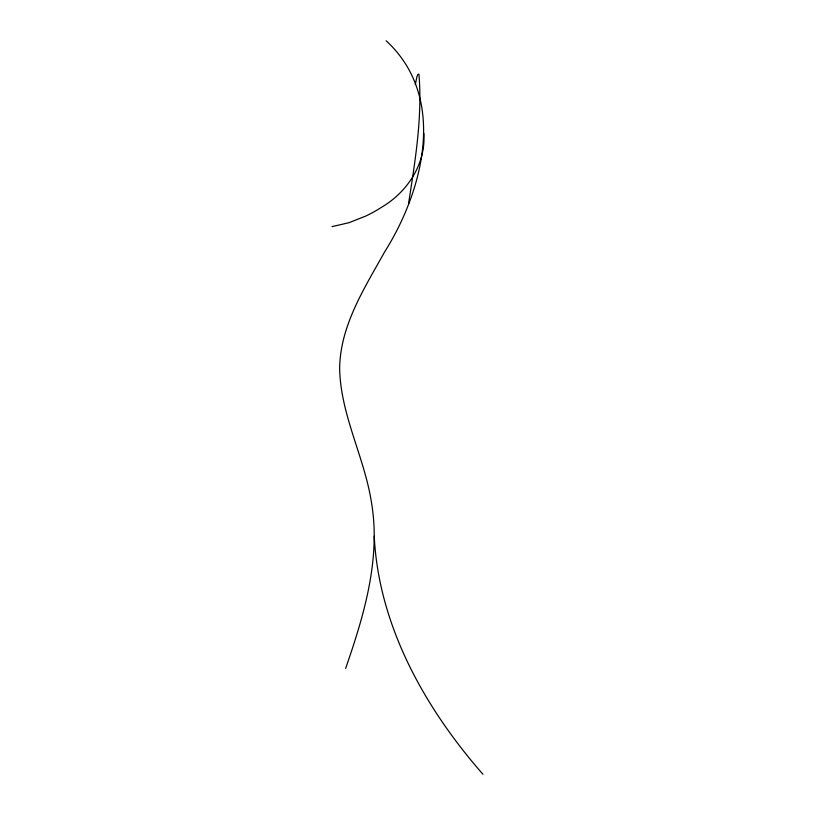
<?xml version="1.0" encoding="UTF-8"?>
<svg xmlns="http://www.w3.org/2000/svg" width="815" height="815" viewBox="0 0 815 815"><rect width="100%" height="100%" fill="white"/><g stroke="black" fill="none" stroke-linecap="round" stroke-linejoin="round"><path stroke-width="1.22" d="M423.851 133.222C425.98 163.907 407.408 192.075 381.583 207.244A139.396 139.396 0 0 1 365.711 216.097L348.952 222.709L332.062 226.611M386.137 40.75C447.547 97.342 423.586 190.201 384.476 252.171C364.417 288.296 340.334 325.348 339.631 368.085C340.395 414.203 363.785 455.789 371.192 500.736A205.645 205.645 0 0 1 374.044 527.162C375.888 575.736 361.361 623.006 345.642 668.392M415.304 84.546L416.964 76.63L418.014 74.226L418.93 74.185C422.547 117.329 415.079 161.39 408.478 204.096M482.938 774.25C424.951 708.113 378.608 625.737 374.238 536.25"/></g></svg>
